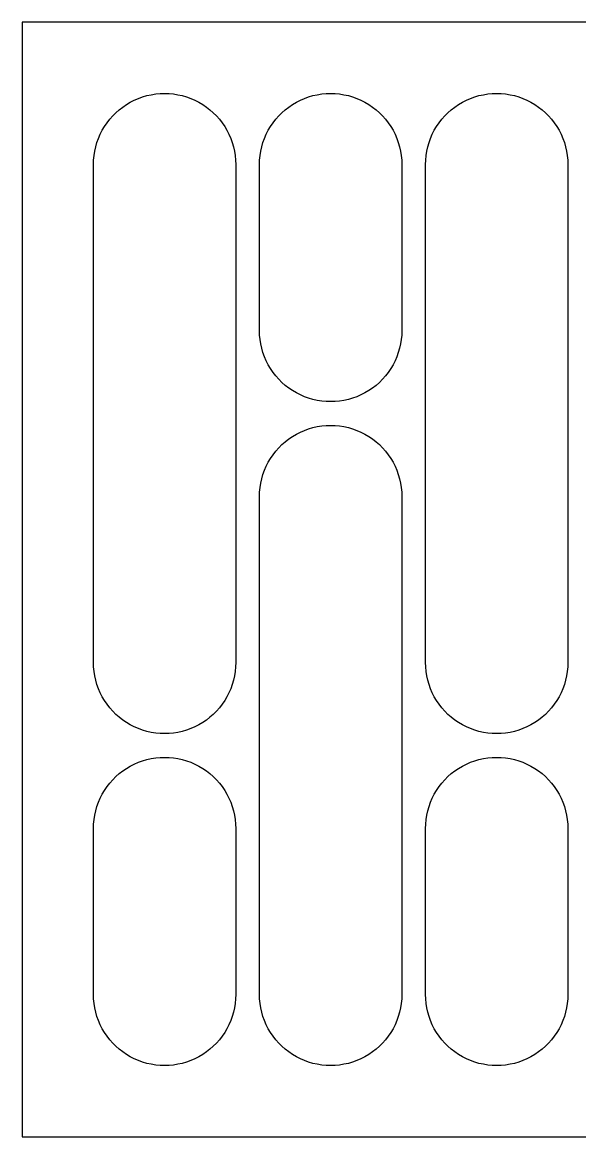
# Model space of a CAD drawing. Header units: metres. Extents: x 0 to 270, y 0 to 235.
# Drawn here: x 0 to 117.5, y 0 to 235 of the extents above; entities that cross this region are included whole.
import ezdxf

# ---------------------------------------------------------------- set-up
doc = ezdxf.new("R2010")
doc.units = ezdxf.units.M

msp = doc.modelspace()

# ---------------------------------------------------------------- linework, layer by layer
for p, q in [((270, 235), (0, 235)), ((0, 235), (0, 0)), ((22.7737, 218.145), (23.6133, 218.572)), ((23.6133, 218.572), (24.4781, 218.947)), ((24.4781, 218.947), (25.3647, 219.266)), ((25.3647, 219.266), (26.2696, 219.529)), ((26.2696, 219.529), (27.1893, 219.734)), ((27.1893, 219.734), (28.12, 219.882)), ((28.12, 219.882), (29.0581, 219.97)), ((29.0581, 219.97), (30, 220)), ((30, 220), (30.9418, 219.97)), ((30.9418, 219.97), (31.88, 219.882)), ((31.88, 219.882), (32.8107, 219.734)), ((32.8107, 219.734), (33.7303, 219.529)), ((33.7303, 219.529), (34.6353, 219.266)), ((34.6353, 219.266), (35.5219, 218.947)), ((35.5219, 218.947), (36.3867, 218.572)), ((36.3867, 218.572), (37.2263, 218.145)), ((57.7737, 218.145), (58.6133, 218.572)), ((58.6133, 218.572), (59.4781, 218.947)), ((59.4781, 218.947), (60.3647, 219.266)), ((60.3647, 219.266), (61.2697, 219.529)), ((61.2697, 219.529), (62.1893, 219.734)), ((62.1893, 219.734), (63.12, 219.882)), ((63.12, 219.882), (64.0581, 219.97)), ((64.0581, 219.97), (65, 220)), ((65, 220), (65.9418, 219.97)), ((65.9418, 219.97), (66.88, 219.882)), ((66.88, 219.882), (67.8107, 219.734)), ((67.8107, 219.734), (68.7303, 219.529)), ((68.7303, 219.529), (69.6353, 219.266)), ((69.6353, 219.266), (70.5219, 218.947)), ((70.5219, 218.947), (71.3867, 218.572)), ((71.3867, 218.572), (72.2263, 218.145)), ((92.7737, 218.145), (93.6133, 218.572)), ((93.6133, 218.572), (94.4781, 218.947)), ((94.4781, 218.947), (95.3647, 219.266)), ((95.3647, 219.266), (96.2697, 219.529)), ((96.2697, 219.529), (97.1893, 219.734)), ((97.1893, 219.734), (98.12, 219.882)), ((98.12, 219.882), (99.0581, 219.97)), ((99.0581, 219.97), (100, 220)), ((100, 220), (100.942, 219.97)), ((100.942, 219.97), (101.88, 219.882)), ((101.88, 219.882), (102.811, 219.734)), ((102.811, 219.734), (103.73, 219.529)), ((103.73, 219.529), (104.635, 219.266)), ((104.635, 219.266), (105.522, 218.947)), ((105.522, 218.947), (106.387, 218.572)), ((106.387, 218.572), (107.226, 218.145)), ((19.7318, 215.935), (20.4386, 216.558)), ((20.4386, 216.558), (21.1832, 217.135)), ((21.1832, 217.135), (21.9626, 217.665)), ((21.9626, 217.665), (22.7737, 218.145)), ((37.2263, 218.145), (38.0374, 217.665)), ((38.0374, 217.665), (38.8168, 217.135)), ((38.8168, 217.135), (39.5614, 216.558)), ((39.5614, 216.558), (40.2682, 215.935)), ((54.7318, 215.935), (55.4386, 216.558)), ((55.4386, 216.558), (56.1832, 217.135)), ((56.1832, 217.135), (56.9626, 217.665)), ((56.9626, 217.665), (57.7737, 218.145)), ((72.2263, 218.145), (73.0374, 217.665)), ((73.0374, 217.665), (73.8168, 217.135)), ((73.8168, 217.135), (74.5614, 216.558)), ((74.5614, 216.558), (75.2682, 215.935)), ((89.7318, 215.935), (90.4386, 216.558)), ((90.4386, 216.558), (91.1832, 217.135)), ((91.1832, 217.135), (91.9626, 217.665)), ((91.9626, 217.665), (92.7737, 218.145)), ((107.226, 218.145), (108.037, 217.665)), ((108.037, 217.665), (108.817, 217.135)), ((108.817, 217.135), (109.561, 216.558)), ((109.561, 216.558), (110.268, 215.935)), ((17.8647, 213.817), (18.4423, 214.561)), ((18.4423, 214.561), (19.0655, 215.268)), ((19.0655, 215.268), (19.7318, 215.935)), ((40.2682, 215.935), (40.9345, 215.268)), ((40.9345, 215.268), (41.5577, 214.561)), ((41.5577, 214.561), (42.1353, 213.817)), ((52.8647, 213.817), (53.4423, 214.561)), ((53.4423, 214.561), (54.0655, 215.268)), ((54.0655, 215.268), (54.7318, 215.935)), ((75.2682, 215.935), (75.9345, 215.268)), ((75.9345, 215.268), (76.5577, 214.561)), ((76.5577, 214.561), (77.1353, 213.817)), ((87.8647, 213.817), (88.4423, 214.561)), ((88.4423, 214.561), (89.0655, 215.268)), ((89.0655, 215.268), (89.7318, 215.935)), ((110.268, 215.935), (110.935, 215.268)), ((110.935, 215.268), (111.558, 214.561)), ((111.558, 214.561), (112.135, 213.817)), ((16.4276, 211.387), (16.8554, 212.226)), ((16.8554, 212.226), (17.3351, 213.037)), ((17.3351, 213.037), (17.8647, 213.817)), ((42.1353, 213.817), (42.6649, 213.037)), ((42.6649, 213.037), (43.1446, 212.226)), ((43.1446, 212.226), (43.5724, 211.387)), ((51.4276, 211.387), (51.8554, 212.226)), ((51.8554, 212.226), (52.3351, 213.037)), ((52.3351, 213.037), (52.8647, 213.817)), ((77.1353, 213.817), (77.6649, 213.037)), ((77.6649, 213.037), (78.1446, 212.226)), ((78.1446, 212.226), (78.5724, 211.387)), ((86.4276, 211.387), (86.8554, 212.226)), ((86.8554, 212.226), (87.3351, 213.037)), ((87.3351, 213.037), (87.8647, 213.817)), ((112.135, 213.817), (112.665, 213.037)), ((112.665, 213.037), (113.145, 212.226)), ((113.145, 212.226), (113.572, 211.387)), ((15.4713, 208.73), (15.7341, 209.635)), ((15.7341, 209.635), (16.0533, 210.522)), ((16.0533, 210.522), (16.4276, 211.387)), ((43.5724, 211.387), (43.9466, 210.522)), ((43.9466, 210.522), (44.2658, 209.635)), ((44.2658, 209.635), (44.5287, 208.73)), ((50.4713, 208.73), (50.7341, 209.635)), ((50.7341, 209.635), (51.0533, 210.522)), ((51.0533, 210.522), (51.4276, 211.387)), ((78.5724, 211.387), (78.9466, 210.522)), ((78.9466, 210.522), (79.2658, 209.635)), ((79.2658, 209.635), (79.5287, 208.73)), ((85.4713, 208.73), (85.7341, 209.635)), ((85.7341, 209.635), (86.0533, 210.522)), ((86.0533, 210.522), (86.4276, 211.387)), ((113.572, 211.387), (113.947, 210.522)), ((113.947, 210.522), (114.266, 209.635)), ((114.266, 209.635), (114.529, 208.73)), ((15.0296, 205.942), (15.1183, 206.88)), ((15.1183, 206.88), (15.2657, 207.811)), ((15.2657, 207.811), (15.4713, 208.73)), ((44.5287, 208.73), (44.7343, 207.811)), ((44.7343, 207.811), (44.8817, 206.88)), ((44.8817, 206.88), (44.9704, 205.942)), ((50.0296, 205.942), (50.1183, 206.88)), ((50.1183, 206.88), (50.2657, 207.811)), ((50.2657, 207.811), (50.4713, 208.73)), ((79.5287, 208.73), (79.7343, 207.811)), ((79.7343, 207.811), (79.8817, 206.88)), ((79.8817, 206.88), (79.9704, 205.942)), ((85.0296, 205.942), (85.1183, 206.88)), ((85.1183, 206.88), (85.2657, 207.811)), ((85.2657, 207.811), (85.4713, 208.73)), ((114.529, 208.73), (114.734, 207.811)), ((114.734, 207.811), (114.882, 206.88)), ((114.882, 206.88), (114.97, 205.942)), ((15, 205), (15.0296, 205.942)), ((15, 100), (15, 205)), ((44.9704, 205.942), (45, 205)), ((45, 205), (45, 100)), ((50, 205), (50.0296, 205.942)), ((50, 170), (50, 205)), ((79.9704, 205.942), (80, 205)), ((80, 205), (80, 170)), ((85, 205), (85.0296, 205.942)), ((85, 100), (85, 205)), ((114.97, 205.942), (115, 205)), ((115, 205), (115, 100)), ((50.0296, 169.058), (50, 170)), ((80, 170), (79.9704, 169.058)), ((50.1183, 168.12), (50.0296, 169.058)), ((50.2657, 167.189), (50.1183, 168.12)), ((50.4713, 166.27), (50.2657, 167.189)), ((79.7343, 167.189), (79.5287, 166.27)), ((79.8817, 168.12), (79.7343, 167.189)), ((79.9704, 169.058), (79.8817, 168.12)), ((50.7341, 165.365), (50.4713, 166.27)), ((51.0533, 164.478), (50.7341, 165.365)), ((79.2658, 165.365), (78.9466, 164.478)), ((79.5287, 166.27), (79.2658, 165.365)), ((51.4276, 163.613), (51.0533, 164.478)), ((51.8554, 162.774), (51.4276, 163.613)), ((52.3351, 161.963), (51.8554, 162.774)), ((78.1446, 162.774), (77.6649, 161.963)), ((78.5724, 163.613), (78.1446, 162.774)), ((78.9466, 164.478), (78.5724, 163.613)), ((52.8647, 161.183), (52.3351, 161.963)), ((53.4423, 160.439), (52.8647, 161.183)), ((54.0655, 159.732), (53.4423, 160.439)), ((76.5577, 160.439), (75.9345, 159.732)), ((77.1353, 161.183), (76.5577, 160.439)), ((77.6649, 161.963), (77.1353, 161.183)), ((54.7318, 159.065), (54.0655, 159.732)), ((55.4386, 158.442), (54.7318, 159.065)), ((56.1832, 157.865), (55.4386, 158.442)), ((56.9626, 157.335), (56.1832, 157.865)), ((73.8168, 157.865), (73.0374, 157.335)), ((74.5614, 158.442), (73.8168, 157.865)), ((75.2682, 159.065), (74.5614, 158.442)), ((75.9345, 159.732), (75.2682, 159.065)), ((57.7737, 156.855), (56.9626, 157.335)), ((58.6133, 156.428), (57.7737, 156.855)), ((59.4781, 156.053), (58.6133, 156.428)), ((60.3647, 155.734), (59.4781, 156.053)), ((61.2697, 155.471), (60.3647, 155.734)), ((62.1893, 155.266), (61.2697, 155.471)), ((63.12, 155.118), (62.1893, 155.266)), ((64.0581, 155.03), (63.12, 155.118)), ((66.88, 155.118), (65.9418, 155.03)), ((67.8107, 155.266), (66.88, 155.118)), ((68.7303, 155.471), (67.8107, 155.266)), ((69.6353, 155.734), (68.7303, 155.471)), ((70.5219, 156.053), (69.6353, 155.734)), ((71.3867, 156.428), (70.5219, 156.053)), ((72.2263, 156.855), (71.3867, 156.428)), ((73.0374, 157.335), (72.2263, 156.855)), ((65, 155), (64.0581, 155.03)), ((65.9418, 155.03), (65, 155)), ((56.9626, 147.665), (57.7737, 148.145)), ((57.7737, 148.145), (58.6133, 148.572)), ((58.6133, 148.572), (59.4781, 148.947)), ((59.4781, 148.947), (60.3647, 149.266)), ((60.3647, 149.266), (61.2697, 149.529)), ((61.2697, 149.529), (62.1893, 149.734)), ((62.1893, 149.734), (63.12, 149.882)), ((63.12, 149.882), (64.0581, 149.97)), ((64.0581, 149.97), (65, 150)), ((65, 150), (65.9418, 149.97)), ((65.9418, 149.97), (66.88, 149.882)), ((66.88, 149.882), (67.8107, 149.734)), ((67.8107, 149.734), (68.7303, 149.529)), ((68.7303, 149.529), (69.6353, 149.266)), ((69.6353, 149.266), (70.5219, 148.947)), ((70.5219, 148.947), (71.3867, 148.572)), ((71.3867, 148.572), (72.2263, 148.145)), ((72.2263, 148.145), (73.0374, 147.665)), ((54.0655, 145.268), (54.7318, 145.935)), ((54.7318, 145.935), (55.4386, 146.558)), ((55.4386, 146.558), (56.1832, 147.135)), ((56.1832, 147.135), (56.9626, 147.665)), ((73.0374, 147.665), (73.8168, 147.135)), ((73.8168, 147.135), (74.5614, 146.558)), ((74.5614, 146.558), (75.2682, 145.935)), ((75.2682, 145.935), (75.9345, 145.268)), ((52.3351, 143.037), (52.8647, 143.817)), ((52.8647, 143.817), (53.4423, 144.561)), ((53.4423, 144.561), (54.0655, 145.268)), ((75.9345, 145.268), (76.5577, 144.561)), ((76.5577, 144.561), (77.1353, 143.817)), ((77.1353, 143.817), (77.6649, 143.037)), ((51.0533, 140.522), (51.4276, 141.387)), ((51.4276, 141.387), (51.8554, 142.226)), ((51.8554, 142.226), (52.3351, 143.037)), ((77.6649, 143.037), (78.1446, 142.226)), ((78.1446, 142.226), (78.5724, 141.387)), ((78.5724, 141.387), (78.9466, 140.522)), ((50.2657, 137.811), (50.4713, 138.73)), ((50.4713, 138.73), (50.7341, 139.635)), ((50.7341, 139.635), (51.0533, 140.522)), ((78.9466, 140.522), (79.2658, 139.635)), ((79.2658, 139.635), (79.5287, 138.73)), ((79.5287, 138.73), (79.7343, 137.811)), ((50.0296, 135.942), (50.1183, 136.88)), ((50.1183, 136.88), (50.2657, 137.811)), ((79.7343, 137.811), (79.8817, 136.88)), ((79.8817, 136.88), (79.9704, 135.942)), ((50, 135), (50.0296, 135.942)), ((50, 30), (50, 135)), ((79.9704, 135.942), (80, 135)), ((80, 135), (80, 30)), ((15.0296, 99.0581), (15, 100)), ((15.1183, 98.12), (15.0296, 99.0581)), ((44.9704, 99.0581), (44.8817, 98.12)), ((45, 100), (44.9704, 99.0581)), ((85.0296, 99.0581), (85, 100)), ((85.1183, 98.12), (85.0296, 99.0581)), ((114.97, 99.0581), (114.882, 98.12)), ((115, 100), (114.97, 99.0581)), ((15.2657, 97.1893), (15.1183, 98.12)), ((15.4713, 96.2697), (15.2657, 97.1893)), ((44.7343, 97.1893), (44.5287, 96.2697)), ((44.8817, 98.12), (44.7343, 97.1893)), ((85.2657, 97.1893), (85.1183, 98.12)), ((85.4713, 96.2697), (85.2657, 97.1893)), ((114.734, 97.1893), (114.529, 96.2697)), ((114.882, 98.12), (114.734, 97.1893)), ((15.7341, 95.3647), (15.4713, 96.2697)), ((16.0533, 94.4781), (15.7341, 95.3647)), ((16.4276, 93.6133), (16.0533, 94.4781)), ((43.9466, 94.4781), (43.5724, 93.6133)), ((44.2658, 95.3647), (43.9466, 94.4781)), ((44.5287, 96.2697), (44.2658, 95.3647)), ((85.7341, 95.3647), (85.4713, 96.2697)), ((86.0533, 94.4781), (85.7341, 95.3647)), ((86.4276, 93.6133), (86.0533, 94.4781)), ((113.947, 94.4781), (113.572, 93.6133)), ((114.266, 95.3647), (113.947, 94.4781)), ((114.529, 96.2697), (114.266, 95.3647)), ((16.8554, 92.7737), (16.4276, 93.6133)), ((17.3351, 91.9626), (16.8554, 92.7737)), ((17.8647, 91.1832), (17.3351, 91.9626)), ((42.6649, 91.9626), (42.1353, 91.1832)), ((43.1446, 92.7737), (42.6649, 91.9626)), ((43.5724, 93.6133), (43.1446, 92.7737)), ((86.8554, 92.7737), (86.4276, 93.6133)), ((87.3351, 91.9626), (86.8554, 92.7737)), ((87.8647, 91.1832), (87.3351, 91.9626)), ((112.665, 91.9626), (112.135, 91.1832)), ((113.145, 92.7737), (112.665, 91.9626)), ((113.572, 93.6133), (113.145, 92.7737)), ((18.4423, 90.4386), (17.8647, 91.1832)), ((19.0655, 89.7318), (18.4423, 90.4386)), ((19.7318, 89.0655), (19.0655, 89.7318)), ((40.9345, 89.7318), (40.2682, 89.0655)), ((41.5577, 90.4386), (40.9345, 89.7318)), ((42.1353, 91.1832), (41.5577, 90.4386)), ((88.4423, 90.4386), (87.8647, 91.1832)), ((89.0655, 89.7318), (88.4423, 90.4386)), ((89.7318, 89.0655), (89.0655, 89.7318)), ((110.935, 89.7318), (110.268, 89.0655)), ((111.558, 90.4386), (110.935, 89.7318)), ((112.135, 91.1832), (111.558, 90.4386)), ((20.4386, 88.4423), (19.7318, 89.0655)), ((21.1832, 87.8647), (20.4386, 88.4423)), ((21.9626, 87.3351), (21.1832, 87.8647)), ((22.7737, 86.8554), (21.9626, 87.3351)), ((38.0374, 87.3351), (37.2263, 86.8554)), ((38.8168, 87.8647), (38.0374, 87.3351)), ((39.5614, 88.4423), (38.8168, 87.8647)), ((40.2682, 89.0655), (39.5614, 88.4423)), ((90.4386, 88.4423), (89.7318, 89.0655)), ((91.1832, 87.8647), (90.4386, 88.4423)), ((91.9626, 87.3351), (91.1832, 87.8647)), ((92.7737, 86.8554), (91.9626, 87.3351)), ((108.037, 87.3351), (107.226, 86.8554)), ((108.817, 87.8647), (108.037, 87.3351)), ((109.561, 88.4423), (108.817, 87.8647)), ((110.268, 89.0655), (109.561, 88.4423)), ((23.6133, 86.4276), (22.7737, 86.8554)), ((24.4781, 86.0533), (23.6133, 86.4276)), ((25.3647, 85.7341), (24.4781, 86.0533)), ((26.2696, 85.4713), (25.3647, 85.7341)), ((27.1893, 85.2657), (26.2696, 85.4713)), ((28.12, 85.1183), (27.1893, 85.2657)), ((29.0581, 85.0296), (28.12, 85.1183)), ((30, 85), (29.0581, 85.0296)), ((30.9418, 85.0296), (30, 85)), ((31.88, 85.1183), (30.9418, 85.0296)), ((32.8107, 85.2657), (31.88, 85.1183)), ((33.7303, 85.4713), (32.8107, 85.2657)), ((34.6353, 85.7341), (33.7303, 85.4713)), ((35.5219, 86.0533), (34.6353, 85.7341)), ((36.3867, 86.4276), (35.5219, 86.0533)), ((37.2263, 86.8554), (36.3867, 86.4276)), ((93.6133, 86.4276), (92.7737, 86.8554)), ((94.4781, 86.0533), (93.6133, 86.4276)), ((95.3647, 85.7341), (94.4781, 86.0533)), ((96.2697, 85.4713), (95.3647, 85.7341)), ((97.1893, 85.2657), (96.2697, 85.4713)), ((98.12, 85.1183), (97.1893, 85.2657)), ((99.0581, 85.0296), (98.12, 85.1183)), ((100, 85), (99.0581, 85.0296)), ((100.942, 85.0296), (100, 85)), ((101.88, 85.1183), (100.942, 85.0296)), ((102.811, 85.2657), (101.88, 85.1183)), ((103.73, 85.4713), (102.811, 85.2657)), ((104.635, 85.7341), (103.73, 85.4713)), ((105.522, 86.0533), (104.635, 85.7341)), ((106.387, 86.4276), (105.522, 86.0533)), ((107.226, 86.8554), (106.387, 86.4276)), ((28.12, 79.8817), (29.0581, 79.9704)), ((29.0581, 79.9704), (30, 80)), ((30, 80), (30.9418, 79.9704)), ((30.9418, 79.9704), (31.88, 79.8817)), ((98.12, 79.8817), (99.0581, 79.9704)), ((99.0581, 79.9704), (100, 80)), ((100, 80), (100.942, 79.9704)), ((100.942, 79.9704), (101.88, 79.8817)), ((21.1832, 77.1353), (21.9626, 77.6649)), ((21.9626, 77.6649), (22.7737, 78.1446)), ((22.7737, 78.1446), (23.6133, 78.5724)), ((23.6133, 78.5724), (24.4781, 78.9466)), ((24.4781, 78.9466), (25.3647, 79.2658)), ((25.3647, 79.2658), (26.2696, 79.5287)), ((26.2696, 79.5287), (27.1893, 79.7343)), ((27.1893, 79.7343), (28.12, 79.8817)), ((31.88, 79.8817), (32.8107, 79.7343)), ((32.8107, 79.7343), (33.7303, 79.5287)), ((33.7303, 79.5287), (34.6353, 79.2658)), ((34.6353, 79.2658), (35.5219, 78.9466)), ((35.5219, 78.9466), (36.3867, 78.5724)), ((36.3867, 78.5724), (37.2263, 78.1446)), ((37.2263, 78.1446), (38.0374, 77.6649)), ((38.0374, 77.6649), (38.8168, 77.1353)), ((91.1832, 77.1353), (91.9626, 77.6649)), ((91.9626, 77.6649), (92.7737, 78.1446)), ((92.7737, 78.1446), (93.6133, 78.5724)), ((93.6133, 78.5724), (94.4781, 78.9466)), ((94.4781, 78.9466), (95.3647, 79.2658)), ((95.3647, 79.2658), (96.2697, 79.5287)), ((96.2697, 79.5287), (97.1893, 79.7343)), ((97.1893, 79.7343), (98.12, 79.8817)), ((101.88, 79.8817), (102.811, 79.7343)), ((102.811, 79.7343), (103.73, 79.5287)), ((103.73, 79.5287), (104.635, 79.2658)), ((104.635, 79.2658), (105.522, 78.9466)), ((105.522, 78.9466), (106.387, 78.5724)), ((106.387, 78.5724), (107.226, 78.1446)), ((107.226, 78.1446), (108.037, 77.6649)), ((108.037, 77.6649), (108.817, 77.1353)), ((18.4423, 74.5614), (19.0655, 75.2682)), ((19.0655, 75.2682), (19.7318, 75.9345)), ((19.7318, 75.9345), (20.4386, 76.5577)), ((20.4386, 76.5577), (21.1832, 77.1353)), ((38.8168, 77.1353), (39.5614, 76.5577)), ((39.5614, 76.5577), (40.2682, 75.9345)), ((40.2682, 75.9345), (40.9345, 75.2682)), ((40.9345, 75.2682), (41.5577, 74.5614)), ((88.4423, 74.5614), (89.0655, 75.2682)), ((89.0655, 75.2682), (89.7318, 75.9345)), ((89.7318, 75.9345), (90.4386, 76.5577)), ((90.4386, 76.5577), (91.1832, 77.1353)), ((108.817, 77.1353), (109.561, 76.5577)), ((109.561, 76.5577), (110.268, 75.9345)), ((110.268, 75.9345), (110.935, 75.2682)), ((110.935, 75.2682), (111.558, 74.5614)), ((16.8554, 72.2263), (17.3351, 73.0374)), ((17.3351, 73.0374), (17.8647, 73.8168)), ((17.8647, 73.8168), (18.4423, 74.5614)), ((41.5577, 74.5614), (42.1353, 73.8168)), ((42.1353, 73.8168), (42.6649, 73.0374)), ((42.6649, 73.0374), (43.1446, 72.2263)), ((86.8554, 72.2263), (87.3351, 73.0374)), ((87.3351, 73.0374), (87.8647, 73.8168)), ((87.8647, 73.8168), (88.4423, 74.5614)), ((111.558, 74.5614), (112.135, 73.8168)), ((112.135, 73.8168), (112.665, 73.0374)), ((112.665, 73.0374), (113.145, 72.2263)), ((15.7341, 69.6353), (16.0533, 70.5219)), ((16.0533, 70.5219), (16.4276, 71.3867)), ((16.4276, 71.3867), (16.8554, 72.2263)), ((43.1446, 72.2263), (43.5724, 71.3867)), ((43.5724, 71.3867), (43.9466, 70.5219)), ((43.9466, 70.5219), (44.2658, 69.6353)), ((85.7341, 69.6353), (86.0533, 70.5219)), ((86.0533, 70.5219), (86.4276, 71.3867)), ((86.4276, 71.3867), (86.8554, 72.2263)), ((113.145, 72.2263), (113.572, 71.3867)), ((113.572, 71.3867), (113.947, 70.5219)), ((113.947, 70.5219), (114.266, 69.6353)), ((15.2657, 67.8107), (15.4713, 68.7303)), ((15.4713, 68.7303), (15.7341, 69.6353)), ((44.2658, 69.6353), (44.5287, 68.7303)), ((44.5287, 68.7303), (44.7343, 67.8107)), ((85.2657, 67.8107), (85.4713, 68.7303)), ((85.4713, 68.7303), (85.7341, 69.6353)), ((114.266, 69.6353), (114.529, 68.7303)), ((114.529, 68.7303), (114.734, 67.8107)), ((15, 65), (15.0296, 65.9418)), ((15.0296, 65.9418), (15.1183, 66.88)), ((15.1183, 66.88), (15.2657, 67.8107)), ((44.7343, 67.8107), (44.8817, 66.88)), ((44.8817, 66.88), (44.9704, 65.9418)), ((44.9704, 65.9418), (45, 65)), ((85, 65), (85.0296, 65.9418)), ((85.0296, 65.9418), (85.1183, 66.88)), ((85.1183, 66.88), (85.2657, 67.8107)), ((114.734, 67.8107), (114.882, 66.88)), ((114.882, 66.88), (114.97, 65.9418)), ((114.97, 65.9418), (115, 65)), ((15, 30), (15, 65)), ((45, 65), (45, 30)), ((85, 30), (85, 65)), ((115, 65), (115, 30)), ((15.0296, 29.0581), (15, 30)), ((15.1183, 28.12), (15.0296, 29.0581)), ((44.9704, 29.0581), (44.8817, 28.12)), ((45, 30), (44.9704, 29.0581)), ((50.0296, 29.0581), (50, 30)), ((50.1183, 28.12), (50.0296, 29.0581)), ((79.9704, 29.0581), (79.8817, 28.12)), ((80, 30), (79.9704, 29.0581)), ((85.0296, 29.0581), (85, 30)), ((85.1183, 28.12), (85.0296, 29.0581)), ((114.97, 29.0581), (114.882, 28.12)), ((115, 30), (114.97, 29.0581)), ((15.2657, 27.1893), (15.1183, 28.12)), ((15.4713, 26.2696), (15.2657, 27.1893)), ((15.7341, 25.3647), (15.4713, 26.2696)), ((44.5287, 26.2696), (44.2658, 25.3647)), ((44.7343, 27.1893), (44.5287, 26.2696)), ((44.8817, 28.12), (44.7343, 27.1893)), ((50.2657, 27.1893), (50.1183, 28.12)), ((50.4713, 26.2696), (50.2657, 27.1893)), ((50.7341, 25.3647), (50.4713, 26.2696)), ((79.5287, 26.2696), (79.2658, 25.3647)), ((79.7343, 27.1893), (79.5287, 26.2696)), ((79.8817, 28.12), (79.7343, 27.1893)), ((85.2657, 27.1893), (85.1183, 28.12)), ((85.4713, 26.2696), (85.2657, 27.1893)), ((85.7341, 25.3647), (85.4713, 26.2696)), ((114.529, 26.2696), (114.266, 25.3647)), ((114.734, 27.1893), (114.529, 26.2696)), ((114.882, 28.12), (114.734, 27.1893)), ((16.0533, 24.4781), (15.7341, 25.3647)), ((16.4276, 23.6133), (16.0533, 24.4781)), ((16.8554, 22.7737), (16.4276, 23.6133)), ((43.5724, 23.6133), (43.1446, 22.7737)), ((43.9466, 24.4781), (43.5724, 23.6133)), ((44.2658, 25.3647), (43.9466, 24.4781)), ((51.0533, 24.4781), (50.7341, 25.3647)), ((51.4276, 23.6133), (51.0533, 24.4781)), ((51.8554, 22.7737), (51.4276, 23.6133)), ((78.5724, 23.6133), (78.1446, 22.7737)), ((78.9466, 24.4781), (78.5724, 23.6133)), ((79.2658, 25.3647), (78.9466, 24.4781)), ((86.0533, 24.4781), (85.7341, 25.3647)), ((86.4276, 23.6133), (86.0533, 24.4781)), ((86.8554, 22.7737), (86.4276, 23.6133)), ((113.572, 23.6133), (113.145, 22.7737)), ((113.947, 24.4781), (113.572, 23.6133)), ((114.266, 25.3647), (113.947, 24.4781)), ((17.3351, 21.9626), (16.8554, 22.7737)), ((17.8647, 21.1832), (17.3351, 21.9626)), ((18.4423, 20.4386), (17.8647, 21.1832)), ((42.1353, 21.1832), (41.5577, 20.4386)), ((42.6649, 21.9626), (42.1353, 21.1832)), ((43.1446, 22.7737), (42.6649, 21.9626)), ((52.3351, 21.9626), (51.8554, 22.7737)), ((52.8647, 21.1832), (52.3351, 21.9626)), ((53.4423, 20.4386), (52.8647, 21.1832)), ((77.1353, 21.1832), (76.5577, 20.4386)), ((77.6649, 21.9626), (77.1353, 21.1832)), ((78.1446, 22.7737), (77.6649, 21.9626)), ((87.3351, 21.9626), (86.8554, 22.7737)), ((87.8647, 21.1832), (87.3351, 21.9626)), ((88.4423, 20.4386), (87.8647, 21.1832)), ((112.135, 21.1832), (111.558, 20.4386)), ((112.665, 21.9626), (112.135, 21.1832)), ((113.145, 22.7737), (112.665, 21.9626)), ((19.0655, 19.7318), (18.4423, 20.4386)), ((19.7318, 19.0655), (19.0655, 19.7318)), ((20.4386, 18.4423), (19.7318, 19.0655)), ((40.2682, 19.0655), (39.5614, 18.4423)), ((40.9345, 19.7318), (40.2682, 19.0655)), ((41.5577, 20.4386), (40.9345, 19.7318)), ((54.0655, 19.7318), (53.4423, 20.4386)), ((54.7318, 19.0655), (54.0655, 19.7318)), ((55.4386, 18.4423), (54.7318, 19.0655)), ((75.2682, 19.0655), (74.5614, 18.4423)), ((75.9345, 19.7318), (75.2682, 19.0655)), ((76.5577, 20.4386), (75.9345, 19.7318)), ((89.0655, 19.7318), (88.4423, 20.4386)), ((89.7318, 19.0655), (89.0655, 19.7318)), ((90.4386, 18.4423), (89.7318, 19.0655)), ((110.268, 19.0655), (109.561, 18.4423)), ((110.935, 19.7318), (110.268, 19.0655)), ((111.558, 20.4386), (110.935, 19.7318)), ((21.1832, 17.8647), (20.4386, 18.4423)), ((21.9626, 17.3351), (21.1832, 17.8647)), ((22.7737, 16.8554), (21.9626, 17.3351)), ((23.6133, 16.4276), (22.7737, 16.8554)), ((37.2263, 16.8554), (36.3867, 16.4276)), ((38.0374, 17.3351), (37.2263, 16.8554)), ((38.8168, 17.8647), (38.0374, 17.3351)), ((39.5614, 18.4423), (38.8168, 17.8647)), ((56.1832, 17.8647), (55.4386, 18.4423)), ((56.9626, 17.3351), (56.1832, 17.8647)), ((57.7737, 16.8554), (56.9626, 17.3351)), ((58.6133, 16.4276), (57.7737, 16.8554)), ((72.2263, 16.8554), (71.3867, 16.4276)), ((73.0374, 17.3351), (72.2263, 16.8554)), ((73.8168, 17.8647), (73.0374, 17.3351)), ((74.5614, 18.4423), (73.8168, 17.8647)), ((91.1832, 17.8647), (90.4386, 18.4423)), ((91.9626, 17.3351), (91.1832, 17.8647)), ((92.7737, 16.8554), (91.9626, 17.3351)), ((93.6133, 16.4276), (92.7737, 16.8554)), ((107.226, 16.8554), (106.387, 16.4276)), ((108.037, 17.3351), (107.226, 16.8554)), ((108.817, 17.8647), (108.037, 17.3351)), ((109.561, 18.4423), (108.817, 17.8647)), ((24.4781, 16.0533), (23.6133, 16.4276)), ((25.3647, 15.7341), (24.4781, 16.0533)), ((26.2696, 15.4713), (25.3647, 15.7341)), ((27.1893, 15.2657), (26.2696, 15.4713)), ((28.12, 15.1183), (27.1893, 15.2657)), ((29.0581, 15.0296), (28.12, 15.1183)), ((30, 15), (29.0581, 15.0296)), ((30.9418, 15.0296), (30, 15)), ((31.88, 15.1183), (30.9418, 15.0296)), ((32.8107, 15.2657), (31.88, 15.1183)), ((33.7303, 15.4713), (32.8107, 15.2657)), ((34.6353, 15.7341), (33.7303, 15.4713)), ((35.5219, 16.0533), (34.6353, 15.7341)), ((36.3867, 16.4276), (35.5219, 16.0533)), ((59.4781, 16.0533), (58.6133, 16.4276)), ((60.3647, 15.7341), (59.4781, 16.0533)), ((61.2697, 15.4713), (60.3647, 15.7341)), ((62.1893, 15.2657), (61.2697, 15.4713)), ((63.12, 15.1183), (62.1893, 15.2657)), ((64.0581, 15.0296), (63.12, 15.1183)), ((65, 15), (64.0581, 15.0296)), ((65.9418, 15.0296), (65, 15)), ((66.88, 15.1183), (65.9418, 15.0296)), ((67.8107, 15.2657), (66.88, 15.1183)), ((68.7303, 15.4713), (67.8107, 15.2657)), ((69.6353, 15.7341), (68.7303, 15.4713)), ((70.5219, 16.0533), (69.6353, 15.7341)), ((71.3867, 16.4276), (70.5219, 16.0533)), ((94.4781, 16.0533), (93.6133, 16.4276)), ((95.3647, 15.7341), (94.4781, 16.0533)), ((96.2697, 15.4713), (95.3647, 15.7341)), ((97.1893, 15.2657), (96.2697, 15.4713)), ((98.12, 15.1183), (97.1893, 15.2657)), ((99.0581, 15.0296), (98.12, 15.1183)), ((100, 15), (99.0581, 15.0296)), ((100.942, 15.0296), (100, 15)), ((101.88, 15.1183), (100.942, 15.0296)), ((102.811, 15.2657), (101.88, 15.1183)), ((103.73, 15.4713), (102.811, 15.2657)), ((104.635, 15.7341), (103.73, 15.4713)), ((105.522, 16.0533), (104.635, 15.7341)), ((106.387, 16.4276), (105.522, 16.0533)), ((0, 0), (270, 0))]:
    msp.add_line(p, q)

doc.saveas('drawing.dxf')
